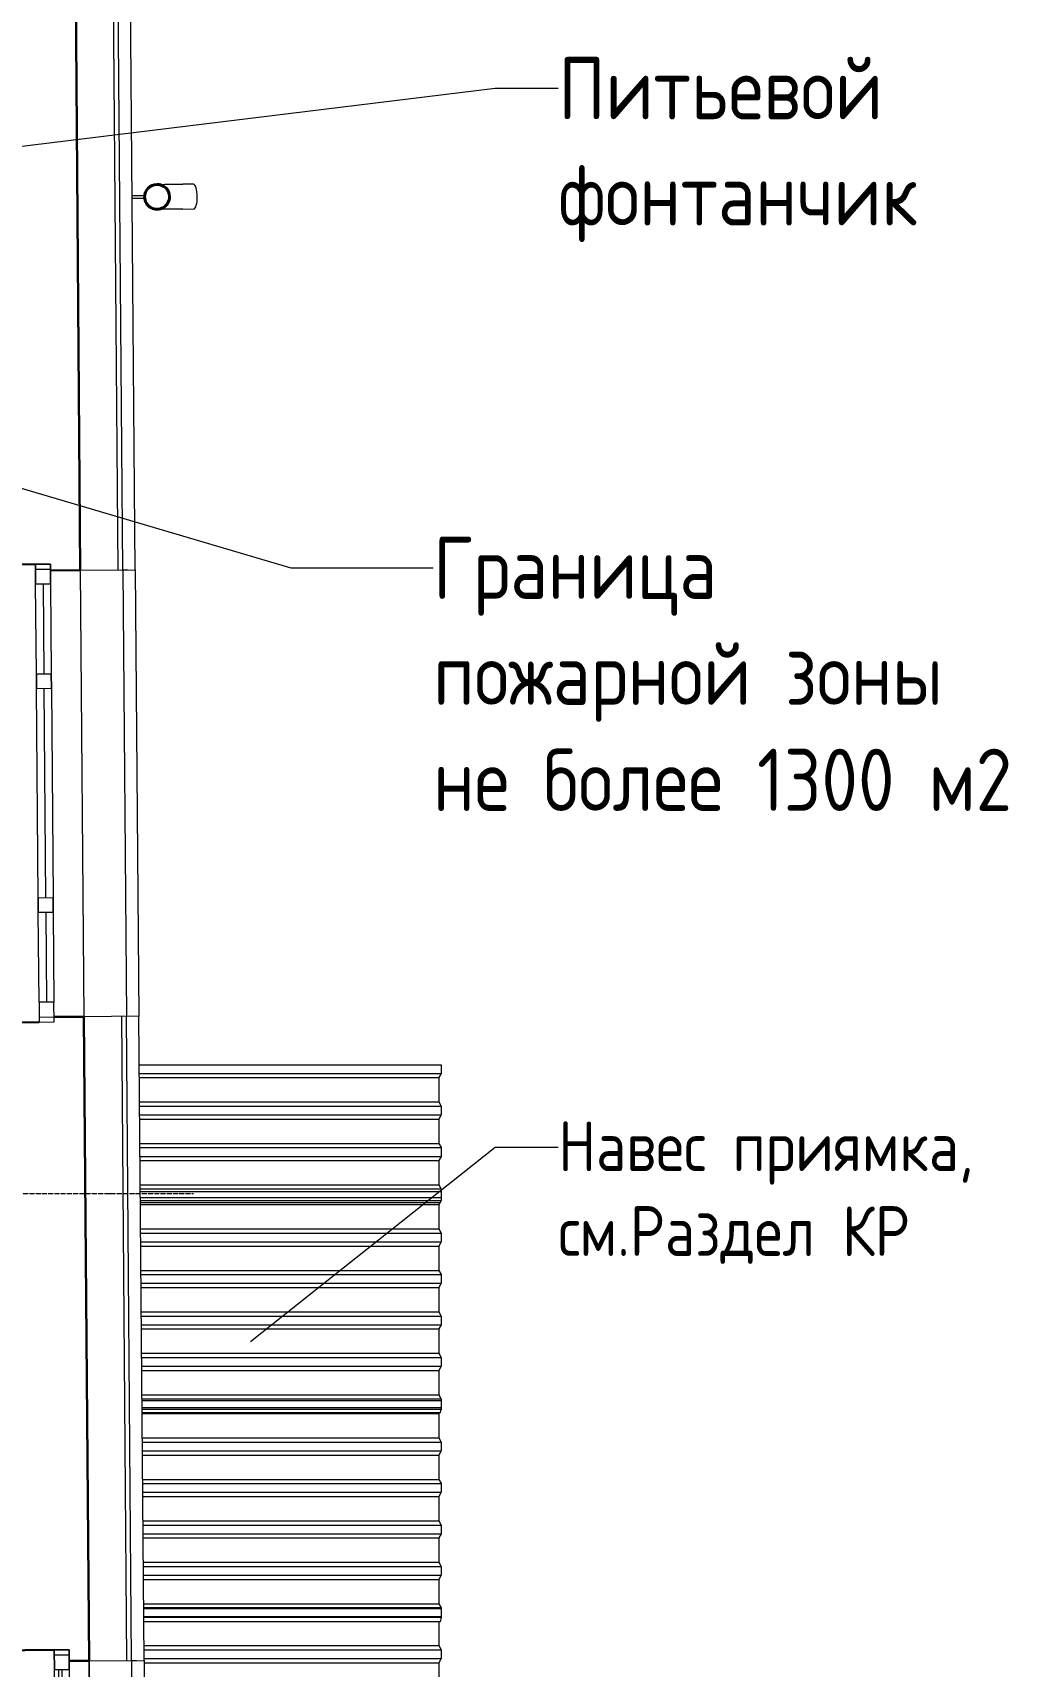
# Model space of a CAD drawing. Header units: millimetres. Extents: x -11345 to 411485, y -9810 to 73012.
# Drawn here: x 87412 to 91334, y 11044 to 17611 of the extents above; entities that cross this region are included whole.
import ezdxf

# ---------------------------------------------------------------- set-up
doc = ezdxf.new("R2010")
doc.units = ezdxf.units.MM
doc.linetypes.add('ADSK_Линия сетки', pattern=[25, 20, -2.5, 0, -2.5])
for name, color, linetype, lineweight in [('_ Окна', 7, 'Continuous', 9), ('Аннотация', 7, 'Continuous', 18), ('Обобщенные модели', 7, 'Continuous', 18), ('Окна', 7, 'Continuous', 9), ('Оси', 253, 'Continuous', 9), ('Стены внутренние', 7, 'Continuous', 18), ('Стены наружные', 7, 'Continuous', 18), ('Стены несущие', 7, 'Continuous', 30), ('Стены отделка', 7, 'Continuous', 30), ('Стены штриховка', 7, 'Continuous', 9)]:
    doc.layers.add(name, color=color, linetype=linetype, lineweight=lineweight)
doc.styles.add('GOST Common_2', font='GOST_Common.ttf', dxfattribs={"width": 0.9, "height": 250})
doc.styles.add('GOST Common_6', font='GOST_Common.ttf', dxfattribs={"width": 0.9, "height": 200})

# ---------------------------------------------------------------- blocks, each defined once
blk = doc.blocks.new('Водосток - Тип 1 _карниз больше 490мм_-5168659-План 1-го этажа')
at = {"layer": 'Обобщенные модели'}
for p, q in [((75, 306.2), (75, 263.6)), ((175, 263.6), (175, 306.2)), ((120, 109.1), (120, 60)), ((130, 60), (130, 109.1))]:
    blk.add_line(p, q, dxfattribs=at)
at = {"layer": 'Обобщенные модели', "flags": 128}
for points in [[(75, 173), (75, 174.3), (75, 177), (75, 179.8), (75, 182.9), (75, 186.2), (75, 189.7), (75, 193.4), (75, 197.2), (75, 201.3), (75, 205.5), (75, 209.9), (75, 214.4), (75, 219.1), (75, 224), (75, 229), (75, 234.1), (75, 239.3), (75, 244.6), (75, 250.1), (75, 255.6), (75, 261.3), (75, 263.6)], [(175, 263.6), (175, 258), (175, 252.4), (175, 246.9), (175, 241.5), (175, 236.2), (175, 231.1), (175, 226), (175, 221.1), (175, 216.4), (175, 211.8), (175, 207.3), (175, 203), (175, 198.9), (175, 194.9), (175, 191.2), (175, 187.6), (175, 184.3), (175, 181.1), (175, 178.1), (175, 175.4), (175, 173)]]:
    blk.add_lwpolyline(points, dxfattribs=at)
at = {"layer": 'Обобщенные модели'}
for start, end in [(90, 270), (270, 90)]:
    blk.add_arc((125, 160), 52, start, end, dxfattribs=at)
at = {"layer": 'Обобщенные модели', "lineweight": 40}
for start, end in [(90, 270), (270, 90)]:
    blk.add_arc((125, 160), 50, start, end, dxfattribs=at)
at = {"layer": 'Обобщенные модели'}
for start_param, end_param in [(4.712389, 6.283185), (3.141593, 4.712389)]:
    blk.add_ellipse((125, 306.2), major_axis=(-50, 0), ratio=0.309017, start_param=start_param, end_param=end_param, dxfattribs=at)
blk = doc.blocks.new('Roof Cladding - 833x50mm-V25-План 1-го этажа')
at = {"layer": 'Обобщенные модели'}
for p, q in [((55804.3, 11277.4), (56999.8, 11277.4)), ((55804.6, 11242.4), (56999.8, 11242.4)), ((56999.8, 11277.4), (56999.8, 11242.4)), ((56991.3, 11223.9), (56991.3, 11127.7)), ((55806.2, 11127.7), (56991.3, 11127.7)), ((55806.2, 11110.7), (56999.8, 11110.7)), ((56991.3, 11127.7), (56999.8, 11110.7)), ((56999.8, 11110.7), (56999.8, 11075.7)), ((55806.2, 11075.7), (56999.8, 11075.7)), ((55806.2, 11058.7), (56991.3, 11058.7)), ((56999.8, 11075.7), (56991.3, 11058.7)), ((56991.3, 11058.7), (56991.3, 10961)), ((55806.8, 10961), (56991.3, 10961)), ((55807, 10944), (56999.8, 10944)), ((55807.3, 10909), (56999.8, 10909)), ((56991.3, 10961), (56999.8, 10944)), ((56999.8, 10909), (56991.3, 10892)), ((56999.8, 10944), (56999.8, 10909)), ((55807.4, 10892), (56991.3, 10892)), ((56991.3, 10892), (56991.3, 10794.3)), ((55808.2, 10794.3), (56991.3, 10794.3)), ((55808.3, 10777.3), (56999.8, 10777.3)), ((56991.3, 10794.3), (56999.8, 10777.3)), ((56999.8, 10777.3), (56999.8, 10742.3)), ((55808.6, 10742.3), (56999.8, 10742.3)), ((55808.7, 10725.3), (56991.3, 10725.3)), ((56999.8, 10742.3), (56991.3, 10725.3)), ((56991.3, 10725.3), (56991.3, 10627.6)), ((55809.5, 10627.6), (56991.3, 10627.6)), ((55809.7, 10610.6), (56999.8, 10610.6)), ((55810, 10575.6), (56999.8, 10575.6)), ((56991.3, 10627.6), (56999.8, 10610.6)), ((56999.8, 10575.6), (56991.3, 10558.6)), ((56999.8, 10610.6), (56999.8, 10575.6)), ((55810.1, 10558.6), (56991.3, 10558.6)), ((56991.3, 10558.6), (56991.3, 10460.9)), ((55810.9, 10460.9), (56991.3, 10460.9)), ((56999.8, 10443.9), (55811, 10443.9)), ((56991.3, 10460.9), (56999.8, 10443.9)), ((56999.8, 10443.9), (56999.8, 10408.9)), ((56999.8, 10408.9), (55811.3, 10408.9)), ((56996.3, 10388.9), (55811.5, 10388.9)), ((56999.5, 10407.4), (56996.3, 10388.9))]:
    blk.add_line(p, q, dxfattribs=at)
blk = doc.blocks.new('Roof Cladding - 833x50mm-V26-План 1-го этажа')
at = {"layer": 'Обобщенные модели'}
for p, q in [((55797.5, 12112.4), (56999.8, 12112.4)), ((56999.8, 12112.4), (56999.8, 12077.4)), ((55797.8, 12077.4), (56999.8, 12077.4)), ((55797.9, 12060.4), (56991.3, 12060.4)), ((56993.1, 12063.9), (56991.3, 12060.4)), ((56991.3, 12060.4), (56991.3, 11962.7)), ((56999.8, 12077.4), (56998, 12073.8)), ((55798.7, 11962.7), (56991.3, 11962.7)), ((56991.3, 11962.7), (56999.8, 11945.7)), ((55798.9, 11945.7), (56999.8, 11945.7)), ((55799.2, 11910.7), (56999.8, 11910.7)), ((55799.3, 11893.7), (56991.3, 11893.7)), ((56999.8, 11910.7), (56991.3, 11893.7)), ((56991.3, 11893.7), (56991.3, 11796)), ((56999.8, 11945.7), (56999.8, 11910.7)), ((55800.1, 11796), (56991.3, 11796)), ((55800.2, 11779), (56999.8, 11779)), ((56991.3, 11796), (56999.8, 11779)), ((56999.8, 11779), (56999.8, 11744)), ((55800.5, 11744), (56999.8, 11744)), ((55800.6, 11727), (56991.3, 11727)), ((56999.8, 11744), (56991.3, 11727)), ((56991.3, 11727), (56991.3, 11629.3)), ((55801.4, 11629.3), (56991.3, 11629.3)), ((56991.3, 11629.3), (56999.8, 11612.3)), ((55801.6, 11612.3), (56999.8, 11612.3)), ((55801.9, 11577.3), (56999.8, 11577.3)), ((55802, 11560.3), (56991.3, 11560.3)), ((56999.8, 11577.3), (56991.3, 11560.3)), ((56991.3, 11560.3), (56991.3, 11462.6)), ((56999.8, 11612.3), (56999.8, 11577.3)), ((55802.8, 11462.6), (56991.3, 11462.6)), ((55802.9, 11445.6), (56999.8, 11445.6)), ((56991.3, 11462.6), (56999.8, 11445.6)), ((56999.8, 11445.6), (56999.8, 11410.6)), ((55803.2, 11410.6), (56999.8, 11410.6)), ((55803.3, 11393.6), (56991.3, 11393.6)), ((56999.8, 11410.6), (56991.3, 11393.6)), ((56991.3, 11393.6), (56991.3, 11295.9)), ((55804.1, 11295.9), (56991.3, 11295.9)), ((56991.3, 11295.9), (56999.8, 11278.9)), ((56999.8, 11278.9), (55804.3, 11278.9)), ((56999.8, 11243.9), (55804.5, 11243.9)), ((56999.5, 11242.4), (56996.3, 11223.9)), ((56999.8, 11278.9), (56999.8, 11243.9)), ((56996.3, 11223.9), (55804.7, 11223.9))]:
    blk.add_line(p, q, dxfattribs=at)
blk = doc.blocks.new('Roof Cladding - 833x50mm-V27-План 1-го этажа')
at = {"layer": 'Обобщенные модели'}
for p, q in [((55790.7, 12952.4), (56999.8, 12952.4)), ((56999.8, 12952.4), (56999.8, 12917.4)), ((55791, 12917.4), (56999.8, 12917.4)), ((55791.2, 12900.4), (56991.3, 12900.4)), ((56994.9, 12907.5), (56991.3, 12900.4)), ((56991.3, 12900.4), (56991.3, 12802.7)), ((56999.8, 12917.4), (56997, 12911.9)), ((55791.9, 12802.7), (56991.3, 12802.7)), ((55792.1, 12785.7), (56999.8, 12785.7)), ((55792.4, 12750.7), (56999.8, 12750.7)), ((56991.3, 12802.7), (56999.8, 12785.7)), ((56999.8, 12750.7), (56991.3, 12733.7)), ((56999.8, 12785.7), (56999.8, 12750.7)), ((55792.5, 12733.7), (56991.3, 12733.7)), ((56991.3, 12733.7), (56991.3, 12636)), ((55793.3, 12636), (56991.3, 12636)), ((55793.4, 12619), (56999.8, 12619)), ((56991.3, 12636), (56999.8, 12619)), ((56999.8, 12619), (56999.8, 12584)), ((55793.7, 12584), (56999.8, 12584)), ((55793.8, 12567), (56991.3, 12567)), ((56999.8, 12584), (56991.3, 12567)), ((56991.3, 12567), (56991.3, 12469.3)), ((55794.6, 12469.3), (56991.3, 12469.3)), ((55794.8, 12452.3), (56999.8, 12452.3)), ((55795.1, 12417.3), (56999.8, 12417.3)), ((56991.3, 12469.3), (56999.8, 12452.3)), ((56999.8, 12417.3), (56991.3, 12400.3)), ((56999.8, 12452.3), (56999.8, 12417.3)), ((55795.2, 12400.3), (56991.3, 12400.3)), ((56991.3, 12400.3), (56991.3, 12302.6)), ((55796, 12302.6), (56991.3, 12302.6)), ((55796.1, 12285.6), (56999.8, 12285.6)), ((56991.3, 12302.6), (56999.8, 12285.6)), ((56999.8, 12285.6), (56999.8, 12250.6)), ((55796.4, 12250.6), (56999.8, 12250.6)), ((55796.5, 12233.6), (56991.3, 12233.6)), ((56999.8, 12250.6), (56991.3, 12233.6)), ((56991.3, 12233.6), (56991.3, 12135.9)), ((55797.3, 12135.9), (56991.3, 12135.9)), ((56999.8, 12118.9), (55797.5, 12118.9)), ((56999.8, 12083.9), (55797.8, 12083.9)), ((56991.3, 12135.9), (56999.8, 12118.9)), ((56999.8, 12118.9), (56999.8, 12083.9)), ((56996.3, 12063.9), (55797.9, 12063.9)), ((56998, 12073.8), (56996.3, 12063.9))]:
    blk.add_line(p, q, dxfattribs=at)
blk = doc.blocks.new('Roof Cladding - 333x50mm-3052918-План 1-го этажа')
at = {"layer": 'Обобщенные модели'}
for p, q in [((55786.6, 13462.6), (56999.8, 13462.6)), ((56999.8, 13462.6), (56999.8, 13427.6)), ((55786.9, 13427.6), (56999.8, 13427.6)), ((55787, 13410.6), (56991.3, 13410.6)), ((56999.8, 13427.6), (56991.3, 13410.6)), ((56991.3, 13410.6), (56991.3, 13312.9)), ((55787.8, 13312.9), (56991.3, 13312.9)), ((55788, 13295.9), (56999.8, 13295.9)), ((56991.3, 13312.9), (56999.8, 13295.9)), ((56999.8, 13295.9), (56999.8, 13260.9)), ((55788.2, 13260.9), (56999.8, 13260.9)), ((55788.4, 13243.9), (56991.3, 13243.9)), ((56999.8, 13260.9), (56991.3, 13243.9)), ((56991.3, 13243.9), (56991.3, 13146.2)), ((55789.2, 13146.2), (56991.3, 13146.2)), ((56991.3, 13146.2), (56999.8, 13129.2)), ((55789.3, 13129.2), (56999.8, 13129.2)), ((55789.6, 13094.2), (56999.8, 13094.2)), ((55789.7, 13077.2), (56991.3, 13077.2)), ((56999.8, 13094.2), (56991.3, 13077.2)), ((56991.3, 13077.2), (56991.3, 12979.5)), ((56999.8, 13129.2), (56999.8, 13094.2)), ((55790.5, 12979.5), (56991.3, 12979.5)), ((56999.8, 12962.5), (55790.6, 12962.5)), ((56991.3, 12979.5), (56999.8, 12962.5)), ((56999.8, 12962.5), (56999.8, 12927.5)), ((56999.8, 12927.5), (55790.9, 12927.5)), ((56996.3, 12907.5), (55791.1, 12907.5)), ((56997, 12911.9), (56996.3, 12907.5))]:
    blk.add_line(p, q, dxfattribs=at)
blk = doc.blocks.new('окно трехпол с фрамугой - 1840х2380 и 2390 _h___нов_ ОК-5-2265349-План 1-го этажа')
at = {"layer": '_ Окна', "lineweight": 18}
for p, q in [((-920, 75), (-920, 135)), ((-920, 135), (-840, 135)), ((-840, 135), (-840, 75)), ((-480, 75), (-480, 135)), ((-480, 135), (-420, 135)), ((-420, 135), (-420, 75)), ((420, 75), (420, 135)), ((420, 135), (480, 135)), ((480, 135), (480, 75)), ((840, 135), (840, 75)), ((920, 135), (840, 135)), ((920, 75), (920, 135)), ((-840, 75), (-920, 75)), ((-420, 75), (-480, 75)), ((480, 75), (420, 75)), ((840, 75), (920, 75))]:
    blk.add_line(p, q, dxfattribs=at)
at = {"layer": '_ Окна'}
for p, q in [((-900, 75), (-900, 135)), ((900, 75), (900, 135)), ((-840, 105), (-480, 105)), ((-420, 105), (420, 105)), ((480, 105), (840, 105))]:
    blk.add_line(p, q, dxfattribs=at)
at = {"layer": 'Окна'}
for p, q in [((-920, 135), (-920, 75)), ((-840, 135), (-920, 135)), ((-840, 135), (-480, 135)), ((-420, 135), (-480, 135)), ((-420, 135), (420, 135)), ((480, 135), (420, 135)), ((480, 135), (840, 135)), ((920, 135), (840, 135)), ((920, 75), (920, 135)), ((-920, 75), (-840, 75)), ((-480, 75), (-840, 75)), ((-480, 75), (-420, 75)), ((420, 75), (-420, 75)), ((420, 75), (480, 75)), ((840, 75), (480, 75)), ((840, 75), (920, 75))]:
    blk.add_line(p, q, dxfattribs=at)
blk = doc.blocks.new('окно трехпол с фрамугой - 1700-2320_h_ _нов_ ок4_-4264301-План 1-го этажа')
at = {"layer": '_ Окна', "lineweight": 18}
for p, q in [((-870, 115), (-870, 175)), ((-870, 175), (-790, 175)), ((-790, 175), (-790, 115)), ((-430, 115), (-430, 175)), ((-430, 175), (-370, 175)), ((-370, 175), (-370, 115)), ((370, 115), (370, 175)), ((370, 175), (430, 175)), ((430, 175), (430, 115)), ((790, 175), (790, 115)), ((870, 175), (790, 175)), ((870, 115), (870, 175)), ((-790, 115), (-870, 115)), ((-370, 115), (-430, 115)), ((430, 115), (370, 115)), ((790, 115), (870, 115))]:
    blk.add_line(p, q, dxfattribs=at)
at = {"layer": '_ Окна'}
for p, q in [((-850, 115), (-850, 175)), ((-790, 145), (-430, 145)), ((-370, 145), (370, 145)), ((430, 145), (790, 145)), ((850, 115), (850, 175))]:
    blk.add_line(p, q, dxfattribs=at)
at = {"layer": 'Окна'}
for p, q in [((-870, 175), (-870, 115)), ((-790, 175), (-870, 175)), ((-790, 175), (-430, 175)), ((-370, 175), (-430, 175)), ((-370, 175), (370, 175)), ((430, 175), (370, 175)), ((430, 175), (790, 175)), ((870, 175), (790, 175)), ((870, 115), (870, 175)), ((-870, 115), (-790, 115)), ((-430, 115), (-790, 115)), ((-430, 115), (-370, 115)), ((370, 115), (-370, 115)), ((370, 115), (430, 115)), ((790, 115), (430, 115)), ((790, 115), (870, 115))]:
    blk.add_line(p, q, dxfattribs=at)
blk = doc.blocks.new('Окна 24 - Окна 3-2507344-План 1-го этажа')
at = {"layer": 'Окна'}
for p, q in [((55446.8, 10959.8), (55462.8, 10959.9)), ((55449.7, 10600.3), (55447.5, 10879.4)), ((55463.5, 10879.5), (55465.7, 10600.5)), ((55449.7, 10600.3), (55465.7, 10600.5)), ((55450.2, 10539.8), (55466.2, 10540)), ((55450.4, 10519.4), (55450.2, 10539.8)), ((55466.2, 10540), (55466.4, 10519.5)), ((55456.9, 9719.9), (55450.9, 10459.4)), ((55466.9, 10459.5), (55472.9, 9720)), ((55456.9, 9719.9), (55472.9, 9720)), ((55460.3, 9300.4), (55457.4, 9659.4)), ((55473.4, 9659.5), (55476.3, 9300.6)), ((55460.3, 9300.4), (55476.3, 9300.6))]:
    blk.add_line(p, q, dxfattribs=at)
blk = doc.blocks.new('оси')
at = {"layer": 'Оси', "linetype": 'ADSK_Линия сетки'}
blk.add_line((-5146.135, 15100), (62505.288, 15100), dxfattribs=at)

msp = doc.modelspace()

# ---------------------------------------------------------------- linework, layer by layer
at = {"layer": 'Аннотация', "lineweight": 9}
for p, q in [((80606.25533, 16330.03272), (89270.80424, 17387.12414)), ((89270.80424, 17387.12414), (89524.5752, 17387.12414)), ((88287.64287, 12349.56795), (89270.80424, 13130.76259)), ((89270.80424, 13130.76259), (89524.5752, 13130.76259))]:
    msp.add_line(p, q, dxfattribs=at)
at = {"layer": 'Аннотация', "color": 1, "lineweight": 9, "true_color": 0xff0000}
for p, q in [((85700.50191, 16272.63237), (88449.63896, 15459.86435)), ((88449.63896, 15459.86435), (89022.003, 15459.86435))]:
    msp.add_line(p, q, dxfattribs=at)
at = {"layer": 'Стены внутренние'}
for p, q in [((87603.6655, 15450.29902), (87618.18248, 13655.35772)), ((87774.37997, 15451.51795), (87794.37932, 15451.6797)), ((87639.12021, 11066.52594), (87652.42407, 9421.57974)), ((87809.83468, 11067.74487), (87829.83403, 11067.90662))]:
    msp.add_line(p, q, dxfattribs=at)
at = {"layer": 'Стены наружные'}
for p, q in [((87618.90185, 13655.36354), (87604.38488, 15450.30484)), ((87774.38063, 15451.51795), (87788.89629, 13656.73841)), ((87824.37768, 15452.08408), (87838.89466, 13657.14278)), ((87653.14345, 9421.58555), (87639.83959, 11066.53176)), ((87809.83534, 11067.74487), (87823.13789, 9422.96042)), ((87859.83239, 11068.31099), (87873.13625, 9423.36479))]:
    msp.add_line(p, q, dxfattribs=at)
at = {"layer": 'Стены несущие'}
for p, q in [((87603.6655, 15450.29902), (87584.75221, 17788.82012)), ((87094.19937, 15471.17942), (87423.4692, 15473.84246)), ((87483.66942, 15449.32852), (87603.6655, 15450.29902)), ((87438.35011, 13633.90263), (87108.3609, 13631.23378)), ((87618.18248, 13655.35772), (87498.1864, 13654.38723)), ((87639.12021, 11066.52594), (87618.18248, 13655.35772)), ((87129.49233, 11107.40568), (87498.76085, 11110.39222)), ((87559.12283, 11065.87894), (87639.12021, 11066.52594))]:
    msp.add_line(p, q, dxfattribs=at)
at = {"layer": 'Стены отделка', "lineweight": 9}
for p, q in [((87585.47158, 17788.82594), (87604.38488, 15450.30484)), ((87774.37932, 15451.6797), (87755.46603, 17790.20081)), ((87824.37768, 15452.08408), (87805.46439, 17790.60518)), ((87604.38488, 15450.30484), (87824.37768, 15452.08408)), ((87838.89466, 13657.14278), (87618.90185, 13655.36354)), ((87618.90185, 13655.36354), (87639.83959, 11066.53176)), ((87809.83403, 11067.90662), (87788.89629, 13656.73841)), ((87859.83239, 11068.31099), (87838.89466, 13657.14278)), ((87639.83959, 11066.53176), (87859.83239, 11068.31099))]:
    msp.add_line(p, q, dxfattribs=at)
at = {"layer": 'Стены штриховка'}
for p, q in [((87735.46668, 17790.03906), (87754.37997, 15451.51795)), ((87768.89695, 13656.57666), (87789.83468, 11067.74487))]:
    msp.add_line(p, q, dxfattribs=at)

# ---------------------------------------------------------------- block references
msp.add_blockref('оси', (25553.42928, -2155))
at = {"layer": 'Обобщенные модели', "rotation": 270.4633818725631}
msp.add_blockref('Водосток - Тип 1 _карниз больше 490мм_-5168659-План 1-го этажа', (87751.25299, 17074.63501), dxfattribs=at)
at = {"layer": 'Обобщенные модели'}
for name in ['Roof Cladding - 333x50mm-3052918-План 1-го этажа', 'Roof Cladding - 833x50mm-V27-План 1-го этажа', 'Roof Cladding - 833x50mm-V26-План 1-го этажа', 'Roof Cladding - 833x50mm-V25-План 1-го этажа']:
    msp.add_blockref(name, (32053.86393, 0), dxfattribs=at)
at = {"layer": 'Окна', "rotation": 270.4633818725635}
for name, p in [('окно трехпол с фрамугой - 1840х2380 и 2390 _h___нов_ ОК-5-2265349-План 1-го этажа', (87355.91211, 14553.26599)), ('окно трехпол с фрамугой - 1700-2320_h_ _нов_ ок4_-4264301-План 1-го этажа', (87390.8007, 10239.49062))]:
    msp.add_blockref(name, p, dxfattribs=at)
at = {"layer": 'Окна'}
msp.add_blockref('Окна 24 - Окна 3-2507344-План 1-го этажа', (32052.64245, 151.02936), dxfattribs=at)

# ---------------------------------------------------------------- texts
at = {"layer": 'Аннотация', "lineweight": 9, "attachment_point": 1, "line_spacing_factor": 1.022766}
for s, insert, char_height, width, style in [('\\pxt1.44,2.88,4.32,5.76,7.2,8.64,10.08,11.52,12.96,14.4,15.84,17.28,18.72,20.16,21.6,23.04,24.48,25.92,27.36,28.8,30.24,31.68,33.12,34.56,36,37.44,38.88,40.32,41.76,43.2,44.64,46.08;{Питьевой фонтанчик}', (89524.5752, 17512.31728), 250, 1678.5, 'GOST Common_2'), ('\\pxt1.8,3.6,5.4,7.2,9,10.8,12.6,14.4,16.2,18,19.8,21.6,23.4,25.2,27,28.8,30.6,32.4,34.2,36,37.8,39.6,41.4,43.2,45,46.8,48.6,50.4,52.2,54,55.8,57.6;{Навес приямка,\\Pсм.Раздел КР}', (89524.5752, 13234.88586), 200, 2178.9, 'GOST Common_6')]:
    msp.add_mtext(s, dxfattribs=dict(at, insert=insert, char_height=char_height, width=width, style=style))
at = {"layer": 'Аннотация', "color": 1, "lineweight": 9, "true_color": 0xff0000, "insert": (89022.003, 15585.0575), "char_height": 250, "width": 2351.7, "attachment_point": 1, "line_spacing_factor": 1.022766, "style": 'GOST Common_2'}
msp.add_mtext('\\pxt1.44,2.88,4.32,5.76,7.2,8.64,10.08,11.52,12.96,14.4,15.84,17.28,18.72,20.16,21.6,23.04,24.48,25.92,27.36,28.8,30.24,31.68,33.12,34.56,36,37.44,38.88,40.32,41.76,43.2,44.64,46.08;{Граница пожарной зоны\\Pне более 1300 м2}', dxfattribs=at)

doc.saveas('drawing.dxf')
